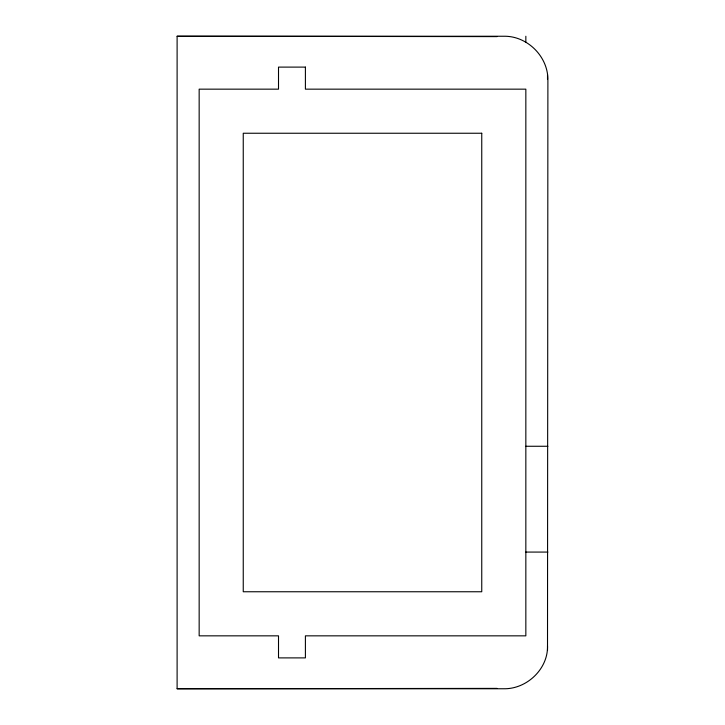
<?xml version="1.0" encoding="UTF-8"?>
<svg xmlns="http://www.w3.org/2000/svg" width="725" height="725" viewBox="0 0 725 725"><rect width="100%" height="100%" fill="white"/><g stroke="black" fill="none" stroke-linecap="round" stroke-linejoin="round"><path stroke-width="1.09" d="M547.511 650.416L547.892 80.339C548.381 56.777 527.365 35.752 503.802 36.25L177.108 36.25L177.108 688.75L503.802 688.75C526.685 689.203 548.145 669.039 547.511 645.893M177.108 688.75L497.114 688.388M525.842 446.265L547.892 446.265M525.842 552.078L547.892 552.078M177.108 36.25L497.114 36.612M547.511 74.584L547.511 79.107M525.842 36.25L525.842 42.159M305.406 67.108L278.509 67.108L278.509 89.157L199.157 89.157L199.157 635.843L278.509 635.843L278.509 657.892L305.406 657.892L305.406 635.843L525.842 635.843L525.842 89.157L305.406 89.157L305.406 67.108M481.753 133.246L243.247 133.246L243.247 591.754L481.753 591.754L481.753 133.246"/></g></svg>
